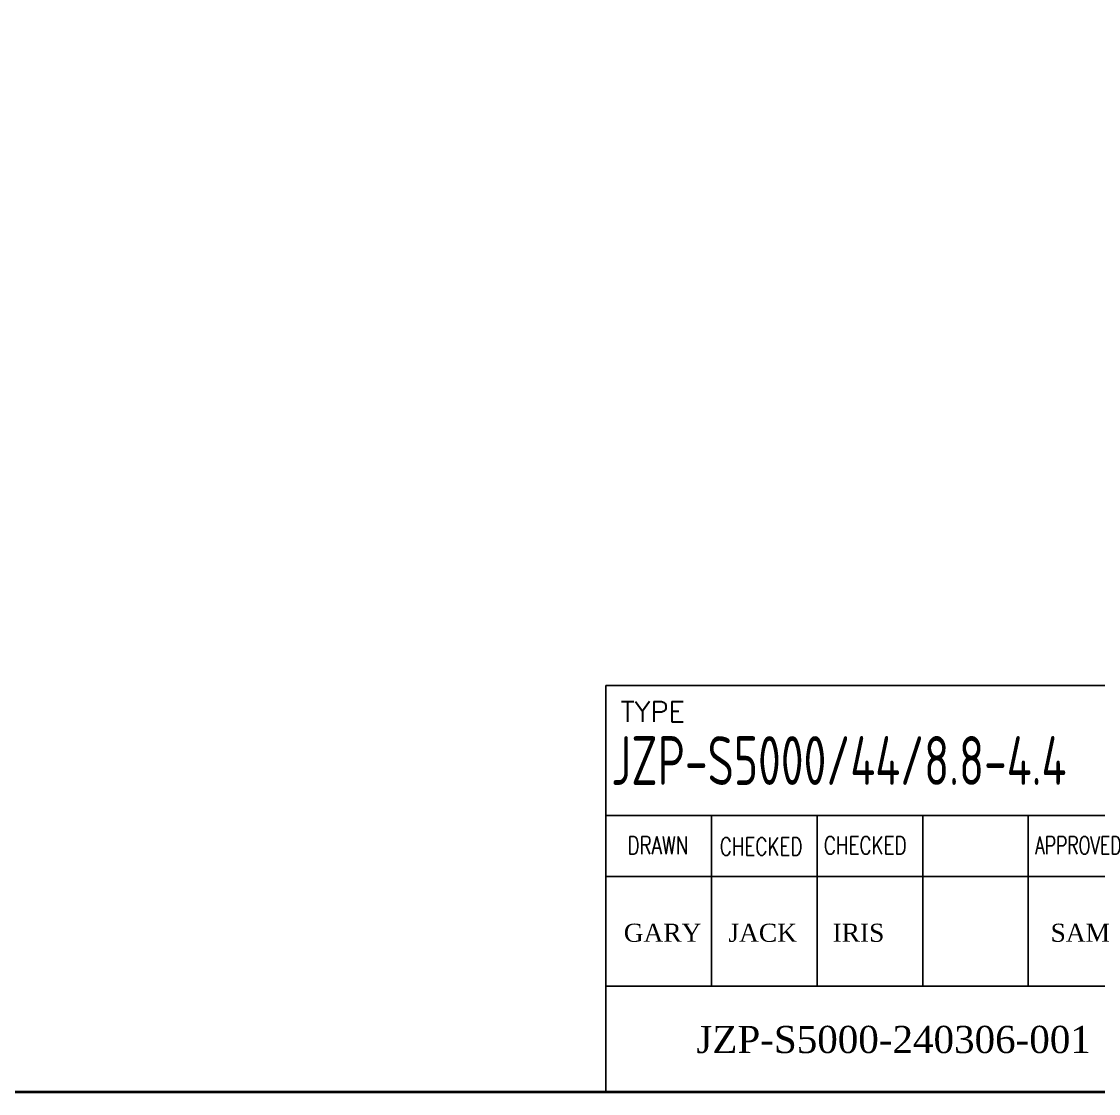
# Model space of a CAD drawing. Header units: millimetres. Extents: x 170275 to 421125, y -418833 to -203687.
# Drawn here: x 175336 to 178903, y -211388 to -207840 of the extents above; entities that cross this region are included whole.
import ezdxf

# ---------------------------------------------------------------- set-up
doc = ezdxf.new("R2010")
doc.units = ezdxf.units.MM
doc.header["$LTSCALE"] = 13
doc.layers.add('1', color=4, linetype='Continuous')
doc.layers.add('2', color=3, linetype='Continuous')
doc.layers.add('标注、文本', color=3, linetype='Continuous', lineweight=25)
doc.styles.add('ROMANS', font='romans.shx', dxfattribs={"bigfont": 'whgtxt.shx'})
doc.styles.get("Standard").update_dxf_attribs({"font": 'gbenor.shx', "bigfont": 'gbcbig.shx'})
doc.styles.add('Times New Roman_txtstyle_888.03_0_0888.0300', font='times.ttf', dxfattribs={"height": 888.03})

msp = doc.modelspace()

# ---------------------------------------------------------------- linework, layer by layer
at = {"layer": '1', "const_width": 9.42}
msp.add_lwpolyline([(170974.37, -211383.37), (181307.81, -211383.37), (181307.81, -203956.21), (170974.37, -203956.21), (170974.37, -211383.37)], dxfattribs=at)
at = {"layer": '2'}
for p, q in [((177271.31, -210037.87), (181307.81, -210037.87)), ((177271.31, -210037.87), (177271.31, -211383.37)), ((177271.31, -210468.43), (181307.81, -210468.43)), ((177621.14, -210468.43), (177621.14, -211032.68)), ((177970.97, -210468.43), (177970.97, -211032.68)), ((178320.8, -210468.43), (178320.8, -211032.68)), ((178670.63, -210468.43), (178670.63, -211032.68)), ((177271.31, -210670.26), (179020.46, -210670.26)), ((177271.31, -211032.68), (179020.46, -211032.68)), ((177271.31, -211382.51), (177271.31, -211032.68))]:
    msp.add_line(p, q, dxfattribs=at)

# ---------------------------------------------------------------- texts
at = {"layer": '1', "color": 4, "true_color": 0x00ffff, "width": 0.8}
msp.add_text('JZP-S5000/44/8.8-4.4', height=161.46, dxfattribs=at).set_placement((177289.16, -210366.69))
at = {"layer": '2', "style": 'ROMANS'}
msp.add_text('TYPE', height=67.275, dxfattribs=at).set_placement((177320.38, -210158.19))
for s, width, p in [('DRAWN', 0.75, (177343.19, -210596.3)), ('CHECKED', 0.75, (177648.64, -210600.05)), ('CHECKED', 0.75, (177993.69, -210596.3)), ('APPROVED', 0.7, (178693.35, -210596.3))]:
    msp.add_text(s, height=59.202, dxfattribs=dict(at, width=width)).set_placement(p)
at = {"layer": '标注、文本', "color": 4, "ltscale": 33.258214, "true_color": 0x00ffff, "attachment_point": 7, "style": 'Times New Roman_txtstyle_888.03_0_0888.0300'}
for s, insert, char_height in [('GARY', (177330.89, -210886.97), 60), ('JACK', (177677.48, -210886.97), 60), ('IRIS', (178022.49, -210886.97), 60), ('SAM', (178744.58, -210886.97), 60), ('JZP-S5000-240306-001', (177571.26, -211255.72), 90)]:
    msp.add_mtext(s, dxfattribs=dict(at, insert=insert, char_height=char_height))

doc.saveas('drawing.dxf')
